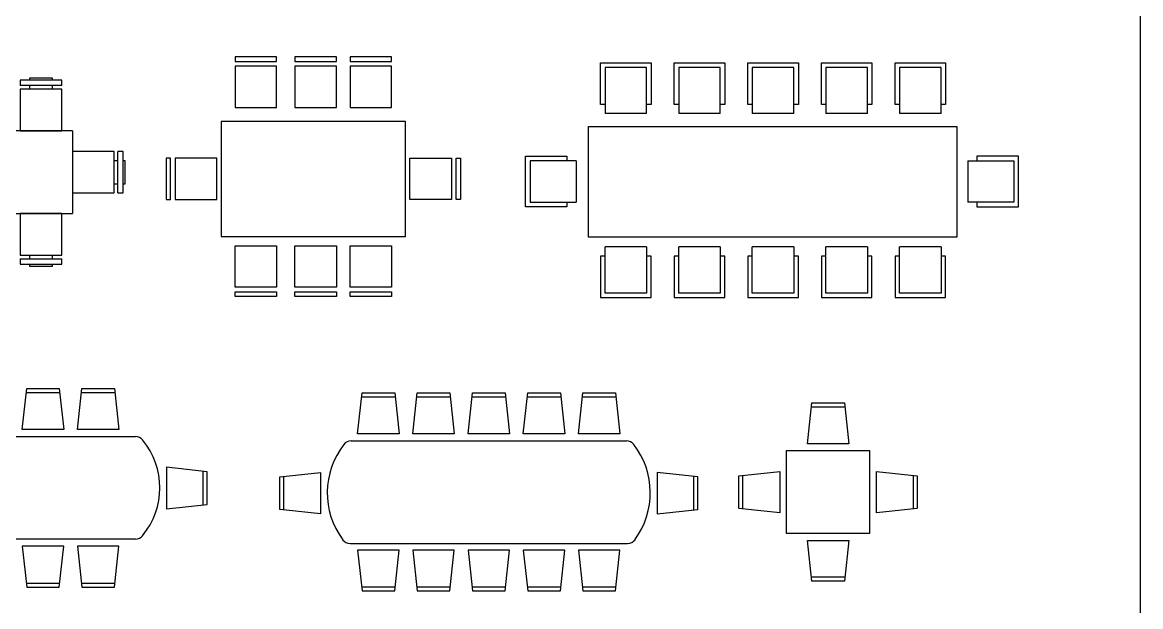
# Model space of a CAD drawing. Header units: millimetres. Extents: x 203.7 to 271.7, y 165.9 to 194.2.
# Drawn here: x 236.3 to 248.44, y 173.25 to 179.6 of the extents above; entities that cross this region are included whole.
import ezdxf

# ---------------------------------------------------------------- set-up
doc = ezdxf.new("R2010")
doc.units = ezdxf.units.MM
doc.layers.add('MUEBLE', color=8, linetype='Continuous')
doc.layers.add('MURO-ACTUALES', color=1, linetype='Continuous')

# ---------------------------------------------------------------- blocks, each defined once
blk = doc.blocks.new('MESA-15')
at = {"layer": 'MUEBLE'}
for p, q in [((-1.151, 0.612), (-1.103, 1.055)), ((-1.108, 1.012), (-0.744, 1.012)), ((-1.103, 1.055), (-0.749, 1.055)), ((-0.749, 1.055), (-0.701, 0.612)), ((-0.551, 0.612), (-0.503, 1.055)), ((-0.508, 1.012), (-0.144, 1.012)), ((-0.503, 1.055), (-0.149, 1.055)), ((-0.149, 1.055), (-0.101, 0.612)), ((0.049, 0.612), (0.097, 1.055)), ((0.092, 1.012), (0.456, 1.012)), ((0.097, 1.055), (0.451, 1.055)), ((0.451, 1.055), (0.499, 0.612)), ((0.649, 0.612), (0.697, 1.055)), ((0.692, 1.012), (1.056, 1.012)), ((0.697, 1.055), (1.051, 1.055)), ((1.051, 1.055), (1.099, 0.612)), ((-0.701, 0.612), (-1.151, 0.612)), ((-0.101, 0.612), (-0.551, 0.612)), ((0.499, 0.612), (0.049, 0.612)), ((1.099, 0.612), (0.649, 0.612)), ((-1.331, 0.533), (1.279, 0.533)), ((-2.111, 0.152), (-1.668, 0.2)), ((-2.111, -0.203), (-2.111, 0.152)), ((-2.068, -0.207), (-2.068, 0.157)), ((-1.668, 0.2), (-1.668, -0.25)), ((1.616, 0.2), (1.616, -0.25)), ((2.059, 0.152), (1.616, 0.2)), ((2.016, -0.207), (2.016, 0.157)), ((2.059, -0.203), (2.059, 0.152)), ((-1.668, -0.25), (-2.111, -0.203)), ((1.616, -0.25), (2.059, -0.203)), ((1.279, -0.579), (-1.331, -0.579)), ((-0.701, -0.657), (-1.151, -0.657)), ((-1.151, -0.657), (-1.103, -1.1)), ((-0.749, -1.1), (-0.701, -0.657)), ((-0.101, -0.657), (-0.551, -0.657)), ((-0.551, -0.657), (-0.503, -1.1)), ((-0.149, -1.1), (-0.101, -0.657)), ((0.499, -0.657), (0.049, -0.657)), ((0.049, -0.657), (0.097, -1.1)), ((0.451, -1.1), (0.499, -0.657)), ((1.099, -0.657), (0.649, -0.657)), ((0.649, -0.657), (0.697, -1.1)), ((1.051, -1.1), (1.099, -0.657)), ((-1.108, -1.057), (-0.744, -1.057)), ((-0.508, -1.057), (-0.144, -1.057)), ((0.092, -1.057), (0.456, -1.057)), ((0.692, -1.057), (1.056, -1.057)), ((-1.103, -1.1), (-0.749, -1.1)), ((-0.503, -1.1), (-0.149, -1.1)), ((0.097, -1.1), (0.451, -1.1)), ((0.697, -1.1), (1.051, -1.1))]:
    blk.add_line(p, q, dxfattribs=at)
for centre, radius, start, end in [((-0.78, -0.023), 0.815, 140.3976, 219.6024), ((-1.331, 0.433), 0.1, 90, 140.3976), ((1.279, 0.433), 0.1, 39.6024, 90), ((0.728, -0.023), 0.815, 320.3976, 39.6024), ((-1.331, -0.479), 0.1, 219.6024, 270), ((1.279, -0.479), 0.1, 270, 320.3976)]:
    blk.add_arc(centre, radius, start, end, dxfattribs=at)
blk = doc.blocks.new('ME-15')
at = {"layer": 'MUEBLE'}
blk.add_blockref('MESA-15', (0.173, 0.182), dxfattribs=at)
blk = doc.blocks.new('ME-11')
at = {"layer": 'MUEBLE'}
for p, q in [((-0.344, 1.096), (-0.594, 1.096)), ((-0.594, 1.096), (-0.594, 1.076)), ((-0.344, 1.076), (-0.344, 1.096)), ((0.234, 1.096), (-0.016, 1.096)), ((-0.016, 1.096), (-0.016, 1.076)), ((0.234, 1.076), (0.234, 1.096)), ((0.802, 1.096), (0.552, 1.096)), ((0.552, 1.096), (0.552, 1.076)), ((0.802, 1.076), (0.802, 1.096)), ((-0.244, 1.076), (-0.694, 1.076)), ((-0.694, 1.076), (-0.694, 1.016)), ((-0.244, 1.016), (-0.694, 1.016)), ((-0.694, 0.976), (-0.694, 0.526)), ((-0.244, 0.976), (-0.694, 0.976)), ((-0.594, 1.016), (-0.594, 0.976)), ((-0.344, 0.976), (-0.344, 1.016)), ((-0.244, 1.016), (-0.244, 1.076)), ((-0.244, 0.526), (-0.244, 0.976)), ((-0.118, 1.076), (-0.118, 1.016)), ((0.334, 1.076), (-0.118, 1.076)), ((0.334, 1.016), (-0.118, 1.016)), ((-0.118, 0.976), (-0.118, 0.526)), ((0.334, 0.976), (-0.118, 0.976)), ((-0.016, 1.016), (-0.016, 0.976)), ((0.234, 0.976), (0.234, 1.016)), ((0.334, 1.016), (0.334, 1.076)), ((0.334, 0.526), (0.334, 0.976)), ((0.452, 1.076), (0.452, 1.016)), ((0.902, 1.076), (0.452, 1.076)), ((0.902, 1.016), (0.452, 1.016)), ((0.452, 0.976), (0.452, 0.526)), ((0.902, 0.976), (0.452, 0.976)), ((0.552, 1.016), (0.552, 0.976)), ((0.802, 0.976), (0.802, 1.016)), ((0.902, 1.016), (0.902, 1.076)), ((0.902, 0.526), (0.902, 0.976)), ((-0.78, 0.526), (-0.78, -0.374)), ((1.02, 0.526), (-0.78, 0.526)), ((-0.694, 0.526), (-0.244, 0.526)), ((-0.243, 0.526), (0.334, 0.526)), ((0.452, 0.526), (0.902, 0.526)), ((1.02, 0.526), (1.02, -0.374)), ((-1.33, 0.301), (-1.33, -0.149)), ((-1.27, 0.301), (-1.33, 0.301)), ((-1.27, 0.301), (-1.27, -0.149)), ((-1.23, 0.301), (-1.23, -0.149)), ((-0.78, 0.301), (-1.23, 0.301)), ((-0.78, -0.149), (-0.78, 0.301)), ((1.02, 0.301), (1.02, -0.149)), ((1.47, 0.301), (1.02, 0.301)), ((1.47, -0.149), (1.47, 0.301)), ((1.51, -0.149), (1.51, 0.301)), ((1.57, 0.301), (1.51, 0.301)), ((1.57, -0.149), (1.57, 0.301)), ((-1.35, 0.201), (-1.35, -0.049)), ((-1.33, 0.201), (-1.35, 0.201)), ((-1.23, 0.201), (-1.27, 0.201)), ((1.51, 0.201), (1.47, 0.201)), ((1.59, 0.201), (1.57, 0.201)), ((1.59, -0.049), (1.59, 0.201)), ((-1.35, -0.049), (-1.33, -0.049)), ((-1.27, -0.049), (-1.23, -0.049)), ((1.47, -0.049), (1.51, -0.049)), ((1.57, -0.049), (1.59, -0.049)), ((-1.33, -0.149), (-1.27, -0.149)), ((-1.23, -0.149), (-0.78, -0.149)), ((1.02, -0.149), (1.47, -0.149)), ((1.51, -0.149), (1.57, -0.149)), ((-0.78, -0.374), (1.02, -0.374)), ((-0.244, -0.374), (-0.694, -0.374)), ((-0.694, -0.374), (-0.694, -0.824)), ((-0.244, -0.824), (-0.244, -0.374)), ((0.334, -0.374), (-0.118, -0.374)), ((-0.118, -0.374), (-0.118, -0.824)), ((0.334, -0.824), (0.334, -0.374)), ((0.902, -0.374), (0.452, -0.374)), ((0.452, -0.374), (0.452, -0.824)), ((0.902, -0.824), (0.902, -0.374)), ((-0.694, -0.824), (-0.244, -0.824)), ((-0.594, -0.824), (-0.594, -0.864)), ((-0.344, -0.864), (-0.344, -0.824)), ((-0.118, -0.824), (0.334, -0.824)), ((-0.016, -0.824), (-0.016, -0.864)), ((0.234, -0.864), (0.234, -0.824)), ((0.452, -0.824), (0.902, -0.824)), ((0.552, -0.824), (0.552, -0.864)), ((0.802, -0.864), (0.802, -0.824)), ((-0.694, -0.864), (-0.244, -0.864)), ((-0.694, -0.864), (-0.694, -0.924)), ((-0.694, -0.924), (-0.244, -0.924)), ((-0.594, -0.924), (-0.594, -0.944)), ((-0.594, -0.944), (-0.344, -0.944)), ((-0.344, -0.944), (-0.344, -0.924)), ((-0.244, -0.924), (-0.244, -0.864)), ((-0.118, -0.864), (0.334, -0.864)), ((-0.118, -0.864), (-0.118, -0.924)), ((-0.118, -0.924), (0.334, -0.924)), ((-0.016, -0.924), (-0.016, -0.944)), ((-0.016, -0.944), (0.234, -0.944)), ((0.234, -0.944), (0.234, -0.924)), ((0.334, -0.924), (0.334, -0.864)), ((0.452, -0.864), (0.902, -0.864)), ((0.452, -0.864), (0.452, -0.924)), ((0.452, -0.924), (0.902, -0.924)), ((0.552, -0.924), (0.552, -0.944)), ((0.552, -0.944), (0.802, -0.944)), ((0.802, -0.944), (0.802, -0.924)), ((0.902, -0.924), (0.902, -0.864))]:
    blk.add_line(p, q, dxfattribs=at)
blk = doc.blocks.new('ME-13')
at = {"layer": 'MUEBLE'}
for p, q in [((-1.881, 1.133), (-1.881, 1.583)), ((-1.881, 1.583), (-1.331, 1.583)), ((-1.331, 1.583), (-1.331, 1.133)), ((-1.081, 1.583), (-0.531, 1.583)), ((-1.081, 1.133), (-1.081, 1.583)), ((-0.531, 1.583), (-0.531, 1.133)), ((-0.281, 1.133), (-0.281, 1.583)), ((-0.281, 1.583), (0.269, 1.583)), ((0.269, 1.583), (0.269, 1.133)), ((0.519, 1.583), (1.069, 1.583)), ((0.519, 1.133), (0.519, 1.583)), ((1.069, 1.583), (1.069, 1.133)), ((1.319, 1.133), (1.319, 1.583)), ((1.319, 1.133), (1.319, 1.583)), ((1.319, 1.583), (1.869, 1.583)), ((1.319, 1.583), (1.869, 1.583)), ((1.869, 1.583), (1.869, 1.133)), ((1.869, 1.583), (1.869, 1.133)), ((-1.831, 1.533), (-1.831, 1.033)), ((-1.381, 1.533), (-1.831, 1.533)), ((-1.381, 1.033), (-1.381, 1.533)), ((-0.581, 1.533), (-1.031, 1.533)), ((-1.031, 1.533), (-1.031, 1.033)), ((-0.581, 1.033), (-0.581, 1.533)), ((-0.231, 1.533), (-0.231, 1.033)), ((0.219, 1.533), (-0.231, 1.533)), ((0.219, 1.033), (0.219, 1.533)), ((0.569, 1.533), (0.569, 1.033)), ((1.019, 1.533), (0.569, 1.533)), ((1.019, 1.033), (1.019, 1.533)), ((1.369, 1.533), (1.369, 1.033)), ((1.369, 1.533), (1.369, 1.033)), ((1.819, 1.533), (1.369, 1.533)), ((1.819, 1.533), (1.369, 1.533)), ((1.819, 1.033), (1.819, 1.533)), ((1.819, 1.033), (1.819, 1.533)), ((-1.831, 1.133), (-1.881, 1.133)), ((-1.331, 1.133), (-1.381, 1.133)), ((-1.031, 1.133), (-1.081, 1.133)), ((-0.531, 1.133), (-0.581, 1.133)), ((-0.231, 1.133), (-0.281, 1.133)), ((0.269, 1.133), (0.219, 1.133)), ((0.569, 1.133), (0.519, 1.133)), ((1.069, 1.133), (1.019, 1.133)), ((1.369, 1.133), (1.319, 1.133)), ((1.369, 1.133), (1.319, 1.133)), ((1.869, 1.133), (1.819, 1.133)), ((1.869, 1.133), (1.819, 1.133)), ((-1.381, 1.033), (-1.831, 1.033)), ((-0.581, 1.033), (-1.031, 1.033)), ((0.219, 1.033), (-0.231, 1.033)), ((1.019, 1.033), (0.569, 1.033)), ((1.819, 1.033), (1.369, 1.033)), ((1.819, 1.033), (1.369, 1.033)), ((-2.009, 0.892), (1.991, 0.892)), ((-2.009, -0.308), (-2.009, 0.892)), ((1.991, 0.892), (1.991, -0.308)), ((-2.695, 0.571), (-2.245, 0.571)), ((-2.695, 0.021), (-2.695, 0.571)), ((-2.145, 0.521), (-2.645, 0.521)), ((-2.645, 0.521), (-2.645, 0.071)), ((-2.245, 0.571), (-2.245, 0.521)), ((-2.145, 0.521), (-2.145, 0.071)), ((2.109, 0.521), (2.109, 0.071)), ((2.109, 0.521), (2.109, 0.071)), ((2.109, 0.521), (2.609, 0.521)), ((2.109, 0.521), (2.609, 0.521)), ((2.209, 0.571), (2.209, 0.521)), ((2.659, 0.571), (2.209, 0.571)), ((2.659, 0.571), (2.209, 0.571)), ((2.209, 0.571), (2.209, 0.521)), ((2.609, 0.521), (2.609, 0.071)), ((2.609, 0.521), (2.609, 0.071)), ((2.659, 0.021), (2.659, 0.571)), ((2.659, 0.021), (2.659, 0.571)), ((-2.245, 0.021), (-2.695, 0.021)), ((-2.645, 0.071), (-2.145, 0.071)), ((-2.245, 0.071), (-2.245, 0.021)), ((2.609, 0.071), (2.109, 0.071)), ((2.609, 0.071), (2.109, 0.071)), ((2.209, 0.071), (2.209, 0.021)), ((2.209, 0.071), (2.209, 0.021)), ((2.209, 0.021), (2.659, 0.021)), ((2.209, 0.021), (2.659, 0.021)), ((1.991, -0.308), (-2.009, -0.308)), ((-1.831, -0.915), (-1.831, -0.415)), ((-1.381, -0.415), (-1.831, -0.415)), ((-1.381, -0.415), (-1.381, -0.915)), ((-0.581, -0.415), (-1.031, -0.415)), ((-1.031, -0.915), (-1.031, -0.415)), ((-0.581, -0.415), (-0.581, -0.915)), ((-0.231, -0.915), (-0.231, -0.415)), ((0.219, -0.415), (-0.231, -0.415)), ((0.219, -0.415), (0.219, -0.915)), ((0.569, -0.915), (0.569, -0.415)), ((1.019, -0.415), (0.569, -0.415)), ((1.019, -0.415), (1.019, -0.915)), ((1.369, -0.915), (1.369, -0.415)), ((1.819, -0.415), (1.369, -0.415)), ((1.819, -0.415), (1.819, -0.915)), ((-1.881, -0.515), (-1.881, -0.965)), ((-1.831, -0.515), (-1.881, -0.515)), ((-1.331, -0.515), (-1.381, -0.515)), ((-1.331, -0.965), (-1.331, -0.515)), ((-1.081, -0.515), (-1.081, -0.965)), ((-1.031, -0.515), (-1.081, -0.515)), ((-0.531, -0.515), (-0.581, -0.515)), ((-0.531, -0.965), (-0.531, -0.515)), ((-0.281, -0.515), (-0.281, -0.965)), ((-0.231, -0.515), (-0.281, -0.515)), ((0.269, -0.515), (0.219, -0.515)), ((0.269, -0.965), (0.269, -0.515)), ((0.519, -0.515), (0.519, -0.965)), ((0.569, -0.515), (0.519, -0.515)), ((1.069, -0.515), (1.019, -0.515)), ((1.069, -0.965), (1.069, -0.515)), ((1.319, -0.515), (1.319, -0.965)), ((1.369, -0.515), (1.319, -0.515)), ((1.869, -0.515), (1.819, -0.515)), ((1.869, -0.965), (1.869, -0.515)), ((-1.881, -0.965), (-1.331, -0.965)), ((-1.381, -0.915), (-1.831, -0.915)), ((-1.081, -0.965), (-0.531, -0.965)), ((-0.581, -0.915), (-1.031, -0.915)), ((-0.281, -0.965), (0.269, -0.965)), ((0.219, -0.915), (-0.231, -0.915)), ((0.519, -0.965), (1.069, -0.965)), ((1.019, -0.915), (0.569, -0.915)), ((1.319, -0.965), (1.869, -0.965)), ((1.819, -0.915), (1.369, -0.915))]:
    blk.add_line(p, q, dxfattribs=at)
blk = doc.blocks.new('SILLA1', base_point=(6, 3.25))
for p, q in [((6, 3.8), (6, 3.75)), ((6.45, 3.8), (6, 3.8)), ((6.45, 3.75), (6.45, 3.8)), ((6, 3.75), (6.45, 3.75)), ((6, 3.7), (6, 3.25)), ((6.45, 3.7), (6, 3.7)), ((6.45, 3.25), (6.45, 3.7)), ((6, 3.25), (6.45, 3.25))]:
    blk.add_line(p, q)
blk = doc.blocks.new('ME-12')
at = {"layer": 'MUEBLE'}
for p, q in [((-0.478, 1.579), (-0.928, 1.579)), ((-0.928, 1.579), (-0.928, 1.529)), ((-0.928, 1.529), (-0.478, 1.529)), ((-0.478, 1.479), (-0.928, 1.479)), ((-0.928, 1.479), (-0.928, 1.029)), ((-0.478, 1.529), (-0.478, 1.579)), ((-0.478, 1.029), (-0.478, 1.479)), ((-0.278, 1.579), (-0.278, 1.529)), ((0.172, 1.579), (-0.278, 1.579)), ((-0.278, 1.529), (0.172, 1.529)), ((-0.278, 1.479), (-0.278, 1.029)), ((0.172, 1.479), (-0.278, 1.479)), ((0.172, 1.529), (0.172, 1.579)), ((0.172, 1.029), (0.172, 1.479)), ((0.772, 1.579), (0.322, 1.579)), ((0.322, 1.579), (0.322, 1.529)), ((0.322, 1.529), (0.772, 1.529)), ((0.772, 1.479), (0.322, 1.479)), ((0.322, 1.479), (0.322, 1.029)), ((0.772, 1.529), (0.772, 1.579)), ((0.772, 1.029), (0.772, 1.479)), ((-0.928, 1.029), (-0.478, 1.029)), ((-0.278, 1.029), (0.172, 1.029)), ((0.322, 1.029), (0.772, 1.029)), ((0.922, 0.879), (-1.078, 0.879)), ((-1.078, 0.879), (-1.078, -0.371)), ((0.922, -0.371), (0.922, 0.879)), ((-1.678, 0.479), (-1.678, 0.029)), ((-1.628, 0.479), (-1.678, 0.479)), ((-1.628, 0.029), (-1.628, 0.479)), ((-1.578, 0.479), (-1.578, 0.029)), ((-1.128, 0.479), (-1.578, 0.479)), ((-1.128, 0.029), (-1.128, 0.479)), ((-1.678, 0.029), (-1.628, 0.029)), ((-1.578, 0.029), (-1.128, 0.029)), ((-1.078, -0.371), (0.922, -0.371))]:
    blk.add_line(p, q, dxfattribs=at)
at = {"layer": 'MUEBLE', "yscale": -1, "rotation": 90}
blk.add_blockref('SILLA1', (0.972, 0.029), dxfattribs=at)
at = {"layer": 'MUEBLE', "xscale": -1, "rotation": 180}
for p in [(-0.928, -0.471), (-0.278, -0.471), (0.322, -0.471)]:
    blk.add_blockref('SILLA1', p, dxfattribs=at)
blk = doc.blocks.new('MESA-17')
at = {"layer": 'MUEBLE'}
for p, q in [((-0.207, 0.505), (-0.159, 0.948)), ((-0.164, 0.905), (0.2, 0.905)), ((-0.159, 0.948), (0.195, 0.948)), ((0.195, 0.948), (0.243, 0.505)), ((0.243, 0.505), (-0.207, 0.505)), ((-0.432, 0.43), (0.468, 0.43)), ((-0.432, -0.47), (-0.432, 0.43)), ((0.468, 0.43), (0.468, -0.47)), ((-0.95, 0.157), (-0.507, 0.205)), ((-0.95, -0.198), (-0.95, 0.157)), ((-0.907, -0.202), (-0.907, 0.162)), ((-0.507, 0.205), (-0.507, -0.245)), ((0.543, 0.205), (0.986, 0.157)), ((0.543, -0.245), (0.543, 0.205)), ((0.943, 0.162), (0.943, -0.202)), ((0.986, 0.157), (0.986, -0.198)), ((-0.507, -0.245), (-0.95, -0.198)), ((0.986, -0.198), (0.543, -0.245)), ((0.468, -0.47), (-0.432, -0.47)), ((-0.207, -0.545), (0.243, -0.545)), ((-0.159, -0.988), (-0.207, -0.545)), ((0.243, -0.545), (0.195, -0.988)), ((0.2, -0.945), (-0.164, -0.945)), ((0.195, -0.988), (-0.159, -0.988))]:
    blk.add_line(p, q, dxfattribs=at)
blk = doc.blocks.new('ME-17')
at = {"layer": 'MUEBLE'}
blk.add_blockref('MESA-17', (0.146, -0.101), dxfattribs=at)
blk = doc.blocks.new('MESA-16')
at = {"layer": 'MUEBLE'}
for p, q in [((-1.395, 0.659), (-1.347, 1.102)), ((-1.347, 1.102), (-0.992, 1.102)), ((-0.992, 1.102), (-0.945, 0.659)), ((-0.795, 0.659), (-0.747, 1.102)), ((-0.747, 1.102), (-0.392, 1.102)), ((-0.392, 1.102), (-0.345, 0.659)), ((-0.195, 0.659), (-0.147, 1.102)), ((-0.147, 1.102), (0.208, 1.102)), ((0.208, 1.102), (0.255, 0.659)), ((0.405, 0.659), (0.453, 1.102)), ((0.453, 1.102), (0.808, 1.102)), ((0.808, 1.102), (0.855, 0.659)), ((1.005, 0.659), (1.053, 1.102)), ((1.053, 1.102), (1.408, 1.102)), ((1.408, 1.102), (1.455, 0.659)), ((-1.352, 1.06), (-0.988, 1.06)), ((-0.752, 1.06), (-0.388, 1.06)), ((-0.152, 1.06), (0.212, 1.06)), ((0.448, 1.06), (0.812, 1.06)), ((1.048, 1.06), (1.412, 1.06)), ((-0.945, 0.659), (-1.395, 0.659)), ((-0.345, 0.659), (-0.795, 0.659)), ((0.255, 0.659), (-0.195, 0.659)), ((0.855, 0.659), (0.405, 0.659)), ((1.455, 0.659), (1.005, 0.659)), ((-1.466, 0.581), (1.526, 0.581)), ((-2.241, 0.191), (-1.798, 0.239)), ((-2.241, -0.164), (-2.241, 0.191)), ((-2.198, -0.168), (-2.198, 0.196)), ((-1.798, 0.239), (-1.798, -0.211)), ((1.859, 0.239), (1.859, -0.211)), ((2.302, 0.191), (1.859, 0.239)), ((2.259, -0.168), (2.259, 0.196)), ((2.302, -0.164), (2.302, 0.191)), ((-1.798, -0.211), (-2.241, -0.164)), ((1.859, -0.211), (2.302, -0.164)), ((-1.477, -0.533), (1.538, -0.533)), ((-1.395, -0.605), (-1.347, -1.048)), ((-0.945, -0.605), (-1.395, -0.605)), ((-0.992, -1.048), (-0.945, -0.605)), ((-0.345, -0.605), (-0.795, -0.605)), ((-0.795, -0.605), (-0.747, -1.048)), ((-0.392, -1.048), (-0.345, -0.605)), ((0.255, -0.605), (-0.195, -0.605)), ((-0.195, -0.605), (-0.147, -1.048)), ((0.208, -1.048), (0.255, -0.605)), ((0.855, -0.605), (0.405, -0.605)), ((0.405, -0.605), (0.453, -1.048)), ((0.808, -1.048), (0.855, -0.605)), ((1.455, -0.605), (1.005, -0.605)), ((1.005, -0.605), (1.053, -1.048)), ((1.408, -1.048), (1.455, -0.605)), ((-1.352, -1.005), (-0.988, -1.005)), ((-1.347, -1.048), (-0.992, -1.048)), ((-0.752, -1.005), (-0.388, -1.005)), ((-0.747, -1.048), (-0.392, -1.048)), ((-0.152, -1.005), (0.212, -1.005)), ((-0.147, -1.048), (0.208, -1.048)), ((0.448, -1.005), (0.812, -1.005)), ((0.453, -1.048), (0.808, -1.048)), ((1.048, -1.005), (1.412, -1.005)), ((1.053, -1.048), (1.408, -1.048))]:
    blk.add_line(p, q, dxfattribs=at)
for centre, radius, start, end in [((-0.866, 0.016), 0.858, 142.2176, 216.3439), ((-1.466, 0.481), 0.1, 90, 142.2176), ((1.526, 0.481), 0.1, 37.7824, 90), ((0.927, 0.016), 0.858, 323.6561, 37.7824), ((-1.477, -0.433), 0.1, 216.3439, 270), ((1.538, -0.433), 0.1, 270, 323.6561)]:
    blk.add_arc(centre, radius, start, end, dxfattribs=at)
blk = doc.blocks.new('ME-16')
at = {"layer": 'MUEBLE'}
blk.add_blockref('MESA-16', (0.293, 0.288), dxfattribs=at)

msp = doc.modelspace()

# ---------------------------------------------------------------- linework, layer by layer
at = {"layer": 'MURO-ACTUALES'}
msp.add_lwpolyline([(226.744, 166.053), (248.444, 166.053), (248.444, 194.053), (226.744, 194.053)], close=True, dxfattribs=at)

# ---------------------------------------------------------------- block references
for name, p in [('ME-12', (239.535, 177.643)), ('ME-13', (244.457, 177.573)), ('ME-11', (235.822, 177.894)), ('ME-15', (236.073, 174.384)), ('ME-16', (241.04, 174.184)), ('ME-17', (244.885, 174.618))]:
    msp.add_blockref(name, p)

doc.saveas('drawing.dxf')
